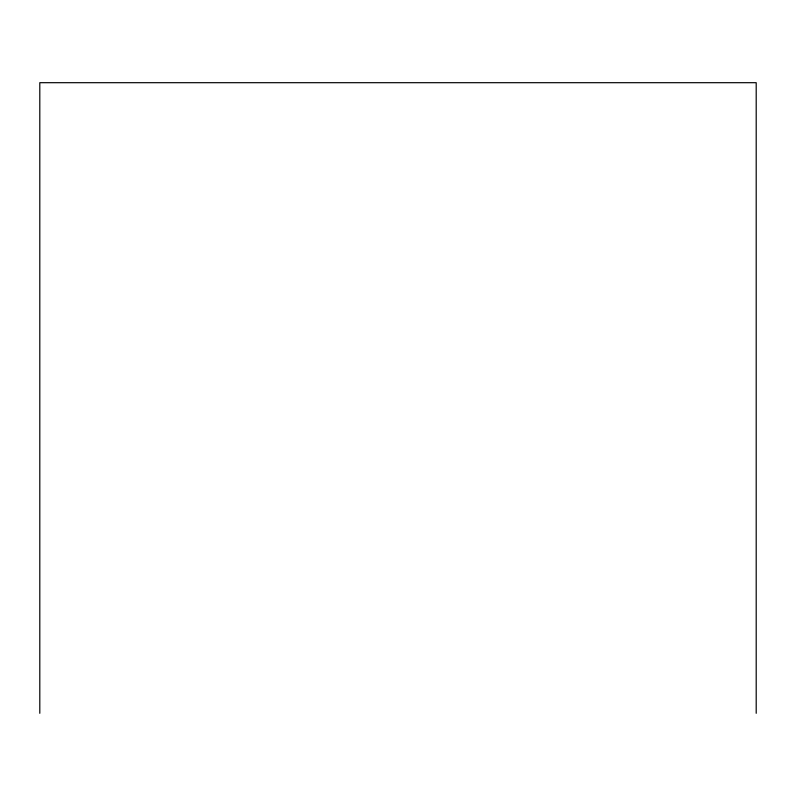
<?xml version="1.0" encoding="UTF-8"?>
<svg xmlns="http://www.w3.org/2000/svg" width="796" height="796" viewBox="0 0 796 796"><rect width="100%" height="100%" fill="white"/><g stroke="black" fill="none" stroke-linecap="round" stroke-linejoin="round"><path stroke-width="1.19" d="M756.2 713.306L756.2 82.694L39.8 82.694L39.8 713.306"/></g></svg>
